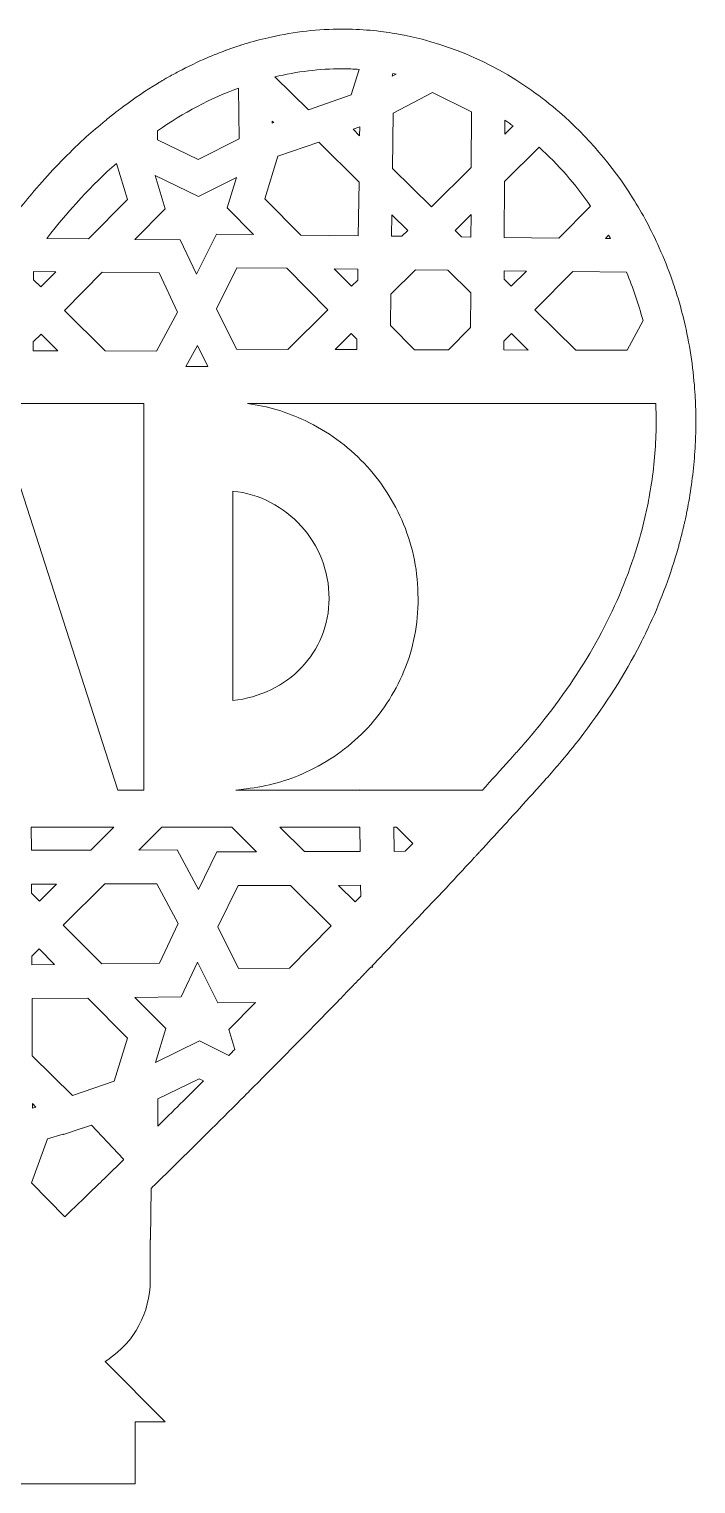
# Model space of a CAD drawing. Extents: x 56 to 944, y -938 to -62.
# Drawn here: x 543 to 944, y -938 to -62 of the extents above; entities that cross this region are included whole.
import ezdxf

# ---------------------------------------------------------------- set-up
doc = ezdxf.new("R2010")
doc.units = 0
doc.header["$MEASUREMENT"] = 0
doc.layers.add('Layer 1', color=7, linetype='Continuous', lineweight=0)

# ---------------------------------------------------------------- blocks, each defined once
blk = doc.blocks.new('Block_0')
at = {"layer": 'Layer 1'}
for points, knots in [([(944.14, -288.18), (944.1, -286.93), (944.04, -285.7), (943.96, -284.45), (943.84, -281.74), (943.65, -279.04), (943.42, -276.33), (942.26, -262.36), (939.99, -248.58), (936.61, -235.11), (936.4, -234.24), (936.19, -233.37), (935.95, -232.5), (934.96, -228.72), (933.89, -224.98), (932.73, -221.25), (931.89, -218.53), (930.99, -215.84), (930.05, -213.16), (927.74, -206.53), (925.15, -200), (922.27, -193.58), (917.58, -183.12), (912.24, -173.07), (906.25, -163.54), (894.04, -144.05), (879.2, -126.66), (862.24, -111.99), (856.86, -107.34), (851.29, -102.96), (845.52, -98.88), (820.37, -81.13), (792.43, -69.51), (763.27, -64.61), (760.96, -64.22), (758.62, -63.87), (756.29, -63.56), (753.63, -63.21), (750.96, -62.92), (748.3, -62.68), (742.71, -62.19), (737.09, -61.94), (731.44, -61.94), (731.43, -61.94), (731.43, -61.94), (731.41, -61.94), (717.14, -61.94), (702.85, -63.55), (688.68, -66.7), (683.97, -67.74), (679.27, -68.97), (674.59, -70.36), (673.41, -70.73), (672.22, -71.08), (671.04, -71.45), (670.8, -71.52), (670.58, -71.61), (670.34, -71.68), (669.8, -71.86), (669.25, -72.04), (668.69, -72.21), (667.1, -72.74), (665.53, -73.28), (663.95, -73.84), (663.95, -73.84), (663.95, -73.85), (663.94, -73.85), (663.64, -73.95), (663.33, -74.06), (663.03, -74.17), (662.55, -74.36), (662.07, -74.52), (661.6, -74.69), (661.54, -74.72), (661.48, -74.73), (661.43, -74.75), (660.89, -74.94), (660.35, -75.15), (659.82, -75.36), (656.62, -76.57), (653.44, -77.85), (650.28, -79.22), (650.28, -79.22), (650.27, -79.22), (650.27, -79.22), (644.47, -81.7), (638.72, -84.48), (633.02, -87.52), (633.02, -87.52), (633.02, -87.53), (633.02, -87.53), (630.79, -88.68), (628.59, -89.9), (626.39, -91.15), (625.91, -91.41), (625.43, -91.69), (624.96, -91.96), (624.7, -92.11), (624.45, -92.27), (624.2, -92.41), (623.57, -92.79), (622.94, -93.15), (622.31, -93.53), (622.13, -93.64), (621.94, -93.74), (621.78, -93.85), (621.41, -94.06), (621.03, -94.29), (620.67, -94.51), (620.5, -94.61), (620.35, -94.71), (620.18, -94.81), (613.42, -98.91), (606.73, -103.41), (600.19, -108.28), (599.98, -108.43), (599.77, -108.58), (599.57, -108.74), (599.19, -109.02), (598.8, -109.31), (598.42, -109.59), (598.35, -109.65), (598.28, -109.7), (598.21, -109.75), (598.21, -109.75), (597.16, -110.55), (597.16, -110.55), (596.99, -110.67), (596.84, -110.8), (596.67, -110.92), (596.28, -111.22), (595.9, -111.51), (595.51, -111.81), (595.03, -112.17), (594.57, -112.54), (594.11, -112.9), (593.9, -113.07), (593.67, -113.24), (593.46, -113.42), (593, -113.78), (592.54, -114.15), (592.06, -114.53), (591.82, -114.71), (591.58, -114.9), (591.33, -115.1), (590.88, -115.48), (590.42, -115.86), (589.96, -116.22), (589.58, -116.53), (589.21, -116.84), (588.84, -117.15), (585.02, -120.27), (581.25, -123.53), (577.52, -126.9), (575.91, -128.37), (574.3, -129.86), (572.7, -131.37), (572.68, -131.39), (572.65, -131.42), (572.61, -131.44), (563.48, -140.08), (554.62, -149.44), (546.02, -159.56), (539.11, -167.65), (532.36, -176.23), (525.83, -185.27), (525.24, -186.05), (524.68, -186.84), (524.12, -187.62), (523.58, -188.37), (523.06, -189.11), (522.52, -189.86), (518.66, -195.35), (514.84, -200.98), (511.1, -206.78), (510.95, -207.04), (510.78, -207.3), (510.62, -207.54), (507.02, -213.15), (503.48, -218.91), (500, -224.79), (496.87, -219.51), (493.71, -214.32), (490.48, -209.28), (490.08, -208.62), (489.66, -207.97), (489.24, -207.32), (485.93, -202.17), (482.56, -197.14), (479.16, -192.26), (478.81, -191.76), (478.46, -191.25), (478.09, -190.73), (477.22, -189.51), (476.37, -188.28), (475.49, -187.08), (469.91, -179.31), (464.2, -171.87), (458.36, -164.78), (448.73, -153.07), (438.76, -142.31), (428.46, -132.51), (427.83, -131.88), (427.17, -131.28), (426.53, -130.67), (425.49, -129.71), (424.47, -128.77), (423.43, -127.81), (423.19, -127.59), (422.95, -127.37), (422.71, -127.16), (422.1, -126.59), (421.48, -126.03), (420.85, -125.47), (420.47, -125.14), (420.08, -124.8), (419.7, -124.46), (419.19, -124.02), (418.69, -123.57), (418.19, -123.13), (417.81, -122.8), (417.41, -122.45), (417.04, -122.11), (416.39, -121.56), (415.76, -121.03), (415.12, -120.48), (415.12, -120.47), (415.1, -120.46), (415.09, -120.44), (414.46, -119.91), (413.81, -119.38), (413.18, -118.84), (412.68, -118.41), (412.16, -117.99), (411.64, -117.57), (411.51, -117.46), (411.37, -117.34), (411.25, -117.23), (411.11, -117.12), (410.97, -117.01), (410.83, -116.9), (410.41, -116.54), (409.99, -116.19), (409.57, -115.86), (409.12, -115.48), (408.65, -115.12), (408.19, -114.75), (407.95, -114.55), (407.72, -114.37), (407.49, -114.19), (407.06, -113.84), (406.62, -113.49), (406.19, -113.15), (405.71, -112.79), (405.25, -112.42), (404.77, -112.05), (404.67, -111.98), (404.59, -111.91), (404.49, -111.84), (404.24, -111.64), (403.97, -111.44), (403.72, -111.25), (403.43, -111.01), (403.15, -110.78), (402.85, -110.57), (402.77, -110.5), (402.7, -110.45), (402.61, -110.39), (401.62, -109.63), (400.62, -108.88), (399.61, -108.15), (399.6, -108.14), (399.57, -108.11), (399.54, -108.09), (399, -107.69), (398.45, -107.29), (397.89, -106.89), (395.37, -105.05), (392.84, -103.27), (390.31, -101.55), (386.2, -98.77), (382.07, -96.14), (377.9, -93.66), (375.13, -92), (372.35, -90.42), (369.58, -88.9), (369.09, -88.62), (368.6, -88.36), (368.09, -88.09), (362.11, -84.87), (356.05, -81.94), (349.94, -79.32), (349.94, -79.32), (349.94, -79.3), (349.94, -79.3), (349.74, -79.22), (349.53, -79.13), (349.34, -79.05), (349.11, -78.95), (348.89, -78.85), (348.66, -78.76), (348.26, -78.59), (347.85, -78.42), (347.43, -78.24), (346.31, -77.78), (345.19, -77.31), (344.07, -76.86), (343.67, -76.71), (343.28, -76.56), (342.9, -76.4), (342.81, -76.37), (342.74, -76.33), (342.64, -76.3), (342.3, -76.16), (341.95, -76.04), (341.6, -75.9), (341.39, -75.81), (341.18, -75.73), (340.97, -75.66), (340.76, -75.57), (340.55, -75.49), (340.32, -75.41), (339.86, -75.22), (339.39, -75.06), (338.91, -74.87), (338.63, -74.78), (338.35, -74.66), (338.07, -74.57), (337.96, -74.52), (337.84, -74.48), (337.73, -74.44), (337.73, -74.44), (336.43, -73.98), (336.43, -73.98), (336.23, -73.91), (336.02, -73.82), (335.83, -73.75), (335.43, -73.61), (335.04, -73.49), (334.65, -73.35), (334.54, -73.3), (334.41, -73.26), (334.28, -73.22), (333.93, -73.09), (333.58, -72.98), (333.23, -72.86), (333.05, -72.79), (332.85, -72.73), (332.66, -72.66), (331.56, -72.3), (330.46, -71.93), (329.36, -71.58), (322.73, -69.48), (316.06, -67.7), (309.38, -66.28), (302.84, -64.89), (296.3, -63.83), (289.72, -63.11), (283.17, -62.39), (276.59, -62.01), (270.02, -61.95), (270.02, -61.95), (269.77, -61.95), (269.77, -61.95), (269.37, -61.94), (268.98, -61.94), (268.57, -61.94), (266.95, -61.94), (265.32, -61.96), (263.7, -62.01), (261.57, -62.06), (259.45, -62.15), (257.32, -62.26), (256.79, -62.3), (256.24, -62.33), (255.71, -62.37), (255.27, -62.4), (254.84, -62.43), (254.39, -62.46), (254.35, -62.46), (254.31, -62.47), (254.26, -62.47), (253.98, -62.48), (253.7, -62.51), (253.44, -62.53), (253.41, -62.53), (253.39, -62.54), (253.37, -62.54), (252.62, -62.6), (251.87, -62.67), (251.12, -62.72), (250.91, -62.75), (250.69, -62.76), (250.48, -62.79), (250.32, -62.81), (250.16, -62.82), (250, -62.83), (250, -62.83), (249.99, -62.83), (249.99, -62.83), (249.61, -62.88), (249.23, -62.9), (248.84, -62.95), (248.17, -63.02), (247.48, -63.1), (246.79, -63.17), (245.95, -63.27), (245.12, -63.38), (244.28, -63.48), (243.84, -63.55), (243.37, -63.59), (242.92, -63.66), (241.7, -63.82), (240.5, -64), (239.29, -64.18), (209.24, -68.82), (180.37, -80.59), (154.48, -98.87), (149.34, -102.5), (144.37, -106.35), (139.57, -110.42), (119.59, -127.34), (102.51, -147.97), (89.05, -171.35), (86.33, -176.09), (83.8, -180.95), (81.37, -185.88), (81.37, -185.88), (79.84, -188.98), (79.84, -188.98), (79.13, -190.48), (78.43, -192.01), (77.74, -193.54), (71.34, -207.89), (66.3, -222.76), (62.66, -238.03), (60.54, -246.95), (58.89, -256.02), (57.74, -265.18), (57.26, -268.89), (56.88, -272.6), (56.58, -276.33), (56.27, -280.05), (56.04, -283.76), (55.89, -287.49), (55.73, -291.2), (55.66, -294.92), (55.66, -298.65), (55.69, -314.43), (57.11, -330.39), (59.95, -346.34), (68.48, -394.37), (89.04, -440.38), (121.25, -483.55), (125.51, -489.27), (129.99, -494.95), (134.68, -500.57), (137.94, -504.52), (141.35, -508.44), (144.84, -512.36), (147.19, -514.98), (149.55, -517.61), (151.92, -520.23), (153.81, -522.35), (155.7, -524.45), (157.61, -526.55), (162.43, -531.89), (167.28, -537.23), (172.14, -542.55), (174.19, -544.79), (176.25, -547.06), (178.32, -549.29), (180.55, -551.73), (182.81, -554.17), (185.04, -556.59), (185.04, -556.59), (184.99, -556.63), (184.99, -556.63), (184.99, -556.63), (185.08, -556.63), (185.08, -556.63), (187.17, -558.9), (189.27, -561.16), (191.36, -563.42), (192.75, -564.93), (194.15, -566.43), (195.53, -567.93), (196.67, -569.14), (197.79, -570.34), (198.93, -571.56), (199.16, -571.81), (199.42, -572.08), (199.66, -572.35), (201.1, -573.9), (202.54, -575.46), (203.99, -577), (211.99, -585.56), (219.99, -594.06), (227.93, -602.47), (229.5, -604.09), (231.02, -605.72), (232.55, -607.33), (237.28, -612.28), (241.97, -617.21), (246.67, -622.09), (247.26, -622.71), (247.84, -623.32), (248.45, -623.95), (248.9, -624.43), (249.36, -624.91), (249.82, -625.38), (250.31, -625.9), (250.82, -626.42), (251.32, -626.94), (256.91, -632.77), (262.49, -638.55), (268.03, -644.26), (268.46, -644.7), (268.88, -645.15), (269.32, -645.58), (280.64, -657.29), (291.84, -668.71), (302.77, -679.81), (306, -683.08), (309.19, -686.31), (312.36, -689.51), (313.24, -690.39), (314.11, -691.28), (314.98, -692.14), (315.29, -692.47), (315.61, -692.78), (315.92, -693.1), (316.97, -694.15), (318.02, -695.2), (319.06, -696.27), (321.88, -699.11), (324.7, -701.93), (327.49, -704.72), (341.28, -718.55), (354.57, -731.74), (367.14, -744.13), (369.41, -746.36), (371.66, -748.59), (373.88, -750.76), (373.91, -750.79), (373.94, -750.82), (373.96, -750.83), (376.39, -753.24), (378.8, -755.58), (381.18, -757.91), (381.35, -758.08), (381.53, -758.25), (381.7, -758.43), (382.37, -759.09), (383.05, -759.75), (383.71, -760.39), (383.71, -760.39), (384.03, -790.93), (384.03, -790.93), (384.03, -790.93), (384.03, -813.63), (384.03, -813.63), (384.03, -823.83), (386.61, -833.7), (391.26, -842.42), (395.94, -851.19), (402.77, -858.77), (411.25, -864.42), (411.25, -864.42), (374.99, -900.68), (374.99, -900.68), (374.99, -900.68), (393.11, -900.68), (393.11, -900.68), (393.11, -900.68), (393.11, -938.06), (393.11, -938.06), (393.11, -938.06), (606.92, -938.06), (606.92, -938.06), (606.92, -938.06), (606.92, -900.68), (606.92, -900.68), (606.92, -900.68), (625.03, -900.68), (625.03, -900.68), (625.03, -900.68), (588.78, -864.42), (588.78, -864.42), (588.78, -864.42), (590.46, -863.3), (590.46, -863.3), (606.41, -852.69), (615.96, -834.8), (615.96, -815.63), (615.96, -815.63), (615.96, -791.1), (615.96, -791.1), (615.96, -791.1), (616.15, -790.96), (616.15, -790.96), (616.15, -790.96), (616.49, -760.14), (616.49, -760.14), (616.56, -760.07), (616.63, -760), (616.7, -759.93), (617.91, -758.76), (619.11, -757.57), (620.35, -756.37), (620.74, -755.98), (621.14, -755.57), (621.55, -755.18), (624.73, -752.07), (627.98, -748.88), (631.28, -745.62), (643.74, -733.37), (656.89, -720.32), (670.58, -706.62), (671.98, -705.19), (673.43, -703.75), (674.87, -702.31), (678.46, -698.69), (682.09, -695.05), (685.75, -691.36), (687.54, -689.55), (689.36, -687.72), (691.18, -685.88), (703.43, -673.47), (716.04, -660.65), (728.82, -647.47), (729.11, -647.17), (729.42, -646.86), (729.73, -646.54), (732.53, -643.65), (735.34, -640.75), (738.15, -637.83), (739.88, -636.05), (741.6, -634.26), (743.34, -632.46), (744.07, -631.71), (744.8, -630.95), (745.53, -630.19), (746.61, -629.07), (747.69, -627.96), (748.76, -626.83), (748.76, -626.83), (749.86, -626.83), (749.86, -626.83), (749.86, -626.83), (749.3, -626.27), (749.3, -626.27), (754.01, -621.39), (758.7, -616.47), (763.42, -611.52), (763.42, -611.52), (763.47, -611.56), (763.47, -611.56), (763.47, -611.56), (763.47, -611.47), (763.47, -611.47), (774.13, -600.28), (784.86, -588.93), (795.59, -577.45), (795.82, -577.21), (796.06, -576.96), (796.29, -576.71), (796.32, -576.66), (796.36, -576.64), (796.39, -576.59), (796.63, -576.34), (796.85, -576.1), (797.09, -575.86), (801.73, -570.89), (806.36, -565.9), (810.98, -560.89), (811.36, -560.49), (811.73, -560.11), (812.09, -559.72), (812.72, -559.02), (813.37, -558.33), (814.01, -557.63), (814.21, -557.42), (814.4, -557.21), (814.58, -557), (819.03, -552.2), (823.46, -547.37), (827.87, -542.55), (829.39, -540.91), (830.9, -539.24), (832.41, -537.59), (837.66, -531.81), (842.9, -526.04), (848.11, -520.23), (850.5, -517.61), (852.84, -514.98), (855.19, -512.36), (857.97, -509.24), (860.69, -506.12), (863.33, -502.98), (868.07, -497.37), (872.61, -491.71), (876.92, -485.99), (890.18, -468.5), (901.52, -450.56), (910.92, -432.18), (912.98, -428.16), (914.96, -424.09), (916.82, -420), (923.69, -405.09), (929.28, -389.91), (933.63, -374.52), (933.87, -373.66), (934.1, -372.81), (934.33, -371.95), (934.79, -370.26), (935.24, -368.55), (935.66, -366.84), (935.83, -366.19), (935.98, -365.55), (936.14, -364.92), (936.15, -364.86), (936.16, -364.8), (936.18, -364.75), (936.26, -364.4), (936.35, -364.03), (936.43, -363.67), (936.5, -363.44), (936.54, -363.22), (936.6, -362.98), (936.65, -362.8), (936.68, -362.62), (936.74, -362.44), (936.82, -362.06), (936.91, -361.68), (936.99, -361.29), (937.02, -361.22), (937.03, -361.13), (937.06, -361.05), (937.2, -360.42), (937.36, -359.77), (937.5, -359.13), (937.59, -358.67), (937.69, -358.2), (937.79, -357.73), (938.07, -356.48), (938.34, -355.22), (938.59, -353.97), (938.6, -353.93), (938.6, -353.9), (938.62, -353.86), (938.66, -353.7), (938.69, -353.55), (938.7, -353.39), (939.19, -351.07), (939.64, -348.7), (940.06, -346.36), (941.95, -335.64), (943.23, -324.93), (943.84, -314.26), (944.04, -311.01), (944.18, -307.77), (944.25, -304.55), (944.29, -302.57), (944.34, -300.61), (944.34, -298.65), (944.34, -295.14), (944.27, -291.65), (944.14, -288.18)], [0, 0, 0, 0, 1, 1, 1, 2, 2, 2, 3, 3, 3, 4, 4, 4, 5, 5, 5, 6, 6, 6, 7, 7, 7, 8, 8, 8, 9, 9, 9, 10, 10, 10, 11, 11, 11, 12, 12, 12, 13, 13, 13, 14, 14, 14, 15, 15, 15, 16, 16, 16, 17, 17, 17, 18, 18, 18, 19, 19, 19, 20, 20, 20, 21, 21, 21, 22, 22, 22, 23, 23, 23, 24, 24, 24, 25, 25, 25, 26, 26, 26, 27, 27, 27, 28, 28, 28, 29, 29, 29, 30, 30, 30, 31, 31, 31, 32, 32, 32, 33, 33, 33, 34, 34, 34, 35, 35, 35, 36, 36, 36, 37, 37, 37, 38, 38, 38, 39, 39, 39, 40, 40, 40, 41, 41, 41, 42, 42, 42, 43, 43, 43, 44, 44, 44, 45, 45, 45, 46, 46, 46, 47, 47, 47, 48, 48, 48, 49, 49, 49, 50, 50, 50, 51, 51, 51, 52, 52, 52, 53, 53, 53, 54, 54, 54, 55, 55, 55, 56, 56, 56, 57, 57, 57, 58, 58, 58, 59, 59, 59, 60, 60, 60, 61, 61, 61, 62, 62, 62, 63, 63, 63, 64, 64, 64, 65, 65, 65, 66, 66, 66, 67, 67, 67, 68, 68, 68, 69, 69, 69, 70, 70, 70, 71, 71, 71, 72, 72, 72, 73, 73, 73, 74, 74, 74, 75, 75, 75, 76, 76, 76, 77, 77, 77, 78, 78, 78, 79, 79, 79, 80, 80, 80, 81, 81, 81, 82, 82, 82, 83, 83, 83, 84, 84, 84, 85, 85, 85, 86, 86, 86, 87, 87, 87, 88, 88, 88, 89, 89, 89, 90, 90, 90, 91, 91, 91, 92, 92, 92, 93, 93, 93, 94, 94, 94, 95, 95, 95, 96, 96, 96, 97, 97, 97, 98, 98, 98, 99, 99, 99, 100, 100, 100, 101, 101, 101, 102, 102, 102, 103, 103, 103, 104, 104, 104, 105, 105, 105, 106, 106, 106, 107, 107, 107, 108, 108, 108, 109, 109, 109, 110, 110, 110, 111, 111, 111, 112, 112, 112, 113, 113, 113, 114, 114, 114, 115, 115, 115, 116, 116, 116, 117, 117, 117, 118, 118, 118, 119, 119, 119, 120, 120, 120, 121, 121, 121, 122, 122, 122, 123, 123, 123, 124, 124, 124, 125, 125, 125, 126, 126, 126, 127, 127, 127, 128, 128, 128, 129, 129, 129, 130, 130, 130, 131, 131, 131, 132, 132, 132, 133, 133, 133, 134, 134, 134, 135, 135, 135, 136, 136, 136, 137, 137, 137, 138, 138, 138, 139, 139, 139, 140, 140, 140, 141, 141, 141, 142, 142, 142, 143, 143, 143, 144, 144, 144, 145, 145, 145, 146, 146, 146, 147, 147, 147, 148, 148, 148, 149, 149, 149, 150, 150, 150, 151, 151, 151, 152, 152, 152, 153, 153, 153, 154, 154, 154, 155, 155, 155, 156, 156, 156, 157, 157, 157, 158, 158, 158, 159, 159, 159, 160, 160, 160, 161, 161, 161, 162, 162, 162, 163, 163, 163, 164, 164, 164, 165, 165, 165, 166, 166, 166, 167, 167, 167, 168, 168, 168, 169, 169, 169, 170, 170, 170, 171, 171, 171, 172, 172, 172, 173, 173, 173, 174, 174, 174, 175, 175, 175, 176, 176, 176, 177, 177, 177, 178, 178, 178, 179, 179, 179, 180, 180, 180, 181, 181, 181, 182, 182, 182, 183, 183, 183, 184, 184, 184, 185, 185, 185, 186, 186, 186, 187, 187, 187, 188, 188, 188, 189, 189, 189, 190, 190, 190, 191, 191, 191, 192, 192, 192, 193, 193, 193, 194, 194, 194, 195, 195, 195, 196, 196, 196, 197, 197, 197, 198, 198, 198, 199, 199, 199, 200, 200, 200, 201, 201, 201, 202, 202, 202, 203, 203, 203, 204, 204, 204, 205, 205, 205, 206, 206, 206, 207, 207, 207, 208, 208, 208, 209, 209, 209, 210, 210, 210, 211, 211, 211, 212, 212, 212, 213, 213, 213, 214, 214, 214, 215, 215, 215, 216, 216, 216, 217, 217, 217, 218, 218, 218, 219, 219, 219, 220, 220, 220, 221, 221, 221, 222, 222, 222, 223, 223, 223, 224, 224, 224, 225, 225, 225, 226, 226, 226, 227, 227, 227, 228, 228, 228, 229, 229, 229, 230, 230, 230, 231, 231, 231, 232, 232, 232, 233, 233, 233, 234, 234, 234, 235, 235, 235, 236, 236, 236, 237, 237, 237, 238, 238, 238, 239, 239, 239, 240, 240, 240, 241, 241, 241, 242, 242, 242, 243, 243, 243, 244, 244, 244, 245, 245, 245, 246, 246, 246, 247, 247, 247, 248, 248, 248, 249, 249, 249, 250, 250, 250, 251, 251, 251, 252, 252, 252, 253, 253, 253, 254, 254, 254, 255, 255, 255, 256, 256, 256, 256]), ([(711.13, -87.07), (717.9, -86.26), (724.66, -85.85), (731.41, -85.85), (734.87, -85.85), (738.34, -85.96), (741.77, -86.19), (741.77, -86.19), (736.82, -101.45), (736.82, -101.45), (736.82, -101.45), (711.2, -110.52), (711.2, -110.52), (711.2, -110.52), (690.89, -90.75), (690.89, -90.75), (697.62, -89.11), (704.37, -87.9), (711.13, -87.07)], [0, 0, 0, 0, 1, 1, 1, 2, 2, 2, 3, 3, 3, 4, 4, 4, 5, 5, 5, 6, 6, 6, 6]), ([(762.07, -88.67), (762.67, -88.78), (763.3, -88.89), (763.9, -89.02), (763.9, -89.02), (761.56, -90.22), (761.56, -90.22), (761.56, -90.22), (762.07, -88.67), (762.07, -88.67)], [0, 0, 0, 0, 1, 1, 1, 2, 2, 2, 3, 3, 3, 3]), ([(669.01, -97.45), (669.01, -97.45), (669.05, -97.5), (669.05, -97.5), (669.05, -97.5), (669.49, -128.12), (669.49, -128.12), (669.49, -128.12), (644.82, -140.47), (644.82, -140.47), (644.82, -140.47), (620.36, -128.57), (620.36, -128.57), (620.36, -128.57), (620.32, -123.26), (620.32, -123.26), (636.06, -112.27), (652.39, -103.64), (669.01, -97.45)], [0, 0, 0, 0, 1, 1, 1, 2, 2, 2, 3, 3, 3, 4, 4, 4, 5, 5, 5, 6, 6, 6, 6]), ([(809.27, -111.72), (809.27, -111.72), (809.13, -145.28), (809.13, -145.28), (809.13, -145.28), (785.18, -169.04), (785.18, -169.04), (785.18, -169.04), (761.8, -145.83), (761.8, -145.83), (761.8, -145.83), (762.25, -112.48), (762.25, -112.48), (762.25, -112.48), (785.92, -100.19), (785.92, -100.19), (785.92, -100.19), (809.27, -111.72), (809.27, -111.72)], [0, 0, 0, 0, 1, 1, 1, 2, 2, 2, 3, 3, 3, 4, 4, 4, 5, 5, 5, 6, 6, 6, 6]), ([(690.29, -118.17), (690.29, -118.17), (689.42, -118.49), (689.42, -118.49), (689.42, -118.49), (689.4, -117.33), (689.4, -117.33), (689.4, -117.33), (690.29, -118.17), (690.29, -118.17)], [0, 0, 0, 0, 1, 1, 1, 2, 2, 2, 3, 3, 3, 3]), ([(742.06, -120.88), (742.06, -120.88), (741.99, -126.16), (741.99, -126.16), (741.99, -126.16), (738.1, -122.29), (738.1, -122.29), (738.1, -122.29), (742.06, -120.88), (742.06, -120.88)], [0, 0, 0, 0, 1, 1, 1, 2, 2, 2, 3, 3, 3, 3]), ([(829.33, -116.76), (830.13, -117.3), (830.93, -117.85), (831.71, -118.41), (832.57, -119.01), (833.44, -119.64), (834.29, -120.27), (834.29, -120.27), (829.3, -125.24), (829.3, -125.24), (829.3, -125.24), (829.33, -116.76), (829.33, -116.76)], [0, 0, 0, 0, 1, 1, 1, 2, 2, 2, 3, 3, 3, 4, 4, 4, 4]), ([(692.78, -138.56), (692.78, -138.56), (717.39, -130.01), (717.39, -130.01), (717.39, -130.01), (741.62, -154.07), (741.62, -154.07), (741.62, -154.07), (741.19, -186.4), (741.19, -186.4), (741.19, -186.4), (706.63, -186), (706.63, -186), (706.63, -186), (684.93, -164.07), (684.93, -164.07), (684.93, -164.07), (692.78, -138.56), (692.78, -138.56)], [0, 0, 0, 0, 1, 1, 1, 2, 2, 2, 3, 3, 3, 4, 4, 4, 5, 5, 5, 6, 6, 6, 6]), ([(829.18, -153.66), (829.18, -153.66), (849.93, -133.03), (849.93, -133.03), (861.5, -143.5), (871.91, -155.43), (880.97, -168.56), (880.97, -168.56), (861.96, -187.79), (861.96, -187.79), (861.96, -187.79), (829.02, -187.4), (829.02, -187.4), (829.02, -187.4), (829.18, -153.66), (829.18, -153.66)], [0, 0, 0, 0, 1, 1, 1, 2, 2, 2, 3, 3, 3, 4, 4, 4, 5, 5, 5, 5]), ([(595.62, -142.8), (595.62, -142.8), (602.29, -164.55), (602.29, -164.55), (602.29, -164.55), (578.83, -188.25), (578.83, -188.25), (578.83, -188.25), (553.7, -187.96), (553.7, -187.96), (567, -170.87), (581, -155.79), (595.62, -142.8)], [0, 0, 0, 0, 1, 1, 1, 2, 2, 2, 3, 3, 3, 4, 4, 4, 4]), ([(618.86, -150.14), (618.86, -150.14), (644.96, -162.84), (644.96, -162.84), (644.96, -162.84), (667.85, -151.38), (667.85, -151.38), (667.85, -151.38), (662.23, -169.64), (662.23, -169.64), (662.23, -169.64), (678.08, -185.69), (678.08, -185.69), (678.08, -185.69), (655.77, -185.42), (655.77, -185.42), (655.77, -185.42), (643.78, -209.5), (643.78, -209.5), (643.78, -209.5), (634.01, -188.87), (634.01, -188.87), (634.01, -188.87), (606.73, -188.58), (606.73, -188.58), (606.73, -188.58), (625.01, -170.13), (625.01, -170.13), (625.01, -170.13), (618.86, -150.14), (618.86, -150.14)], [0, 0, 0, 0, 1, 1, 1, 2, 2, 2, 3, 3, 3, 4, 4, 4, 5, 5, 5, 6, 6, 6, 7, 7, 7, 8, 8, 8, 9, 9, 9, 10, 10, 10, 10]), ([(761.42, -173.75), (761.42, -173.75), (770.95, -183.18), (770.95, -183.18), (770.95, -183.18), (767.39, -186.7), (767.39, -186.7), (767.39, -186.7), (761.25, -186.63), (761.25, -186.63), (761.25, -186.63), (761.42, -173.75), (761.42, -173.75)], [0, 0, 0, 0, 1, 1, 1, 2, 2, 2, 3, 3, 3, 4, 4, 4, 4]), ([(809.01, -173.66), (809.01, -173.66), (808.95, -187.19), (808.95, -187.19), (808.95, -187.19), (803.37, -187.12), (803.37, -187.12), (803.37, -187.12), (799.42, -183.19), (799.42, -183.19), (799.42, -183.19), (809.01, -173.66), (809.01, -173.66)], [0, 0, 0, 0, 1, 1, 1, 2, 2, 2, 3, 3, 3, 4, 4, 4, 4]), ([(891.84, -186.12), (892.22, -186.8), (892.59, -187.47), (892.94, -188.14), (892.94, -188.14), (889.88, -188.1), (889.88, -188.1), (889.88, -188.1), (891.84, -186.12), (891.84, -186.12)], [0, 0, 0, 0, 1, 1, 1, 2, 2, 2, 3, 3, 3, 3]), ([(545.81, -207.95), (545.81, -207.95), (559.19, -208.11), (559.19, -208.11), (559.19, -208.11), (550.14, -217.25), (550.14, -217.25), (550.14, -217.25), (545.76, -212.94), (545.76, -212.94), (545.76, -212.94), (545.81, -207.95), (545.81, -207.95)], [0, 0, 0, 0, 1, 1, 1, 2, 2, 2, 3, 3, 3, 4, 4, 4, 4]), ([(619.76, -255.83), (619.76, -255.83), (588.91, -255.74), (588.91, -255.74), (588.91, -255.74), (564.39, -231.4), (564.39, -231.4), (564.39, -231.4), (587.1, -208.41), (587.1, -208.41), (587.1, -208.41), (621.26, -208.82), (621.26, -208.82), (621.26, -208.82), (632.43, -232.33), (632.43, -232.33), (632.43, -232.33), (619.76, -255.83), (619.76, -255.83)], [0, 0, 0, 0, 1, 1, 1, 2, 2, 2, 3, 3, 3, 4, 4, 4, 5, 5, 5, 6, 6, 6, 6]), ([(655.85, -230.34), (655.85, -230.34), (668.13, -205.63), (668.13, -205.63), (668.13, -205.63), (698.16, -205.97), (698.16, -205.97), (698.16, -205.97), (722.85, -230.92), (722.85, -230.92), (722.85, -230.92), (698.78, -254.85), (698.78, -254.85), (698.78, -254.85), (667.8, -254.78), (667.8, -254.78), (667.8, -254.78), (655.85, -230.34), (655.85, -230.34)], [0, 0, 0, 0, 1, 1, 1, 2, 2, 2, 3, 3, 3, 4, 4, 4, 5, 5, 5, 6, 6, 6, 6]), ([(737.09, -216.8), (737.09, -216.8), (726.73, -206.31), (726.73, -206.31), (726.73, -206.31), (740.93, -206.47), (740.93, -206.47), (740.93, -206.47), (740.83, -213.05), (740.83, -213.05), (740.83, -213.05), (737.09, -216.8), (737.09, -216.8)], [0, 0, 0, 0, 1, 1, 1, 2, 2, 2, 3, 3, 3, 4, 4, 4, 4]), ([(760.8, -221.53), (760.8, -221.53), (775.59, -206.87), (775.59, -206.87), (775.59, -206.87), (795.02, -207.09), (795.02, -207.09), (795.02, -207.09), (808.81, -220.79), (808.81, -220.79), (808.81, -220.79), (808.71, -241.61), (808.71, -241.61), (808.71, -241.61), (795.37, -255.08), (795.37, -255.08), (795.37, -255.08), (774.95, -255.03), (774.95, -255.03), (774.95, -255.03), (760.55, -240.49), (760.55, -240.49), (760.55, -240.49), (760.8, -221.53), (760.8, -221.53)], [0, 0, 0, 0, 1, 1, 1, 2, 2, 2, 3, 3, 3, 4, 4, 4, 5, 5, 5, 6, 6, 6, 7, 7, 7, 8, 8, 8, 8]), ([(828.94, -207.48), (828.94, -207.48), (842.32, -207.62), (842.32, -207.62), (842.32, -207.62), (833.26, -216.8), (833.26, -216.8), (833.26, -216.8), (828.91, -212.46), (828.91, -212.46), (828.91, -212.46), (828.94, -207.48), (828.94, -207.48)], [0, 0, 0, 0, 1, 1, 1, 2, 2, 2, 3, 3, 3, 4, 4, 4, 4]), ([(912.53, -237.49), (912.53, -237.49), (902.89, -255.36), (902.89, -255.36), (902.89, -255.36), (898.07, -255.34), (898.07, -255.34), (898.07, -255.34), (872.04, -255.28), (872.04, -255.28), (872.04, -255.28), (847.51, -230.92), (847.51, -230.92), (847.51, -230.92), (870.24, -207.95), (870.24, -207.95), (870.24, -207.95), (902.58, -208.32), (902.58, -208.32), (906.56, -217.8), (909.87, -227.54), (912.53, -237.49)], [0, 0, 0, 0, 1, 1, 1, 2, 2, 2, 3, 3, 3, 4, 4, 4, 5, 5, 5, 6, 6, 6, 7, 7, 7, 7]), ([(740.37, -248.65), (740.37, -248.65), (740.3, -254.94), (740.3, -254.94), (740.3, -254.94), (727.19, -254.92), (727.19, -254.92), (727.19, -254.92), (736.96, -245.2), (736.96, -245.2), (736.96, -245.2), (740.37, -248.65), (740.37, -248.65)], [0, 0, 0, 0, 1, 1, 1, 2, 2, 2, 3, 3, 3, 4, 4, 4, 4]), ([(828.74, -249.87), (828.74, -249.87), (833.38, -245.19), (833.38, -245.19), (833.38, -245.19), (843.47, -255.2), (843.47, -255.2), (843.47, -255.2), (828.71, -255.17), (828.71, -255.17), (828.71, -255.17), (828.74, -249.87), (828.74, -249.87)], [0, 0, 0, 0, 1, 1, 1, 2, 2, 2, 3, 3, 3, 4, 4, 4, 4]), ([(545.62, -250.35), (545.62, -250.35), (550.26, -245.65), (550.26, -245.65), (550.26, -245.65), (560.35, -255.67), (560.35, -255.67), (560.35, -255.67), (545.6, -255.64), (545.6, -255.64), (545.6, -255.64), (545.62, -250.35), (545.62, -250.35)], [0, 0, 0, 0, 1, 1, 1, 2, 2, 2, 3, 3, 3, 4, 4, 4, 4]), ([(637.5, -265.18), (637.5, -265.18), (644.37, -252.49), (644.37, -252.49), (644.37, -252.49), (650.58, -265.18), (650.58, -265.18), (650.58, -265.18), (637.5, -265.18), (637.5, -265.18)], [0, 0, 0, 0, 1, 1, 1, 2, 2, 2, 3, 3, 3, 3]), ([(612.12, -287.49), (612.12, -287.49), (612.12, -520.23), (612.12, -520.23), (612.12, -520.23), (596.53, -520.23), (596.53, -520.23), (596.53, -520.23), (521.39, -287.49), (521.39, -287.49), (521.39, -287.49), (612.12, -287.49), (612.12, -287.49)], [0, 0, 0, 0, 1, 1, 1, 2, 2, 2, 3, 3, 3, 4, 4, 4, 4]), ([(920.28, -306.37), (919.89, -318.24), (918.63, -330.21), (916.51, -342.18), (916.51, -342.18), (916.51, -342.2), (916.51, -342.2), (915.69, -346.84), (914.75, -351.46), (913.67, -356.07), (912.07, -362.98), (910.19, -369.86), (908.01, -376.68), (896.89, -411.82), (878.44, -445.72), (852.88, -477.99), (847.99, -484.18), (842.8, -490.32), (837.36, -496.4), (835.67, -498.31), (833.96, -500.22), (832.25, -502.12), (826.82, -508.18), (821.35, -514.21), (815.86, -520.23), (815.86, -520.23), (742.05, -520.23), (742.05, -520.23), (742.05, -520.23), (741.85, -520.02), (741.85, -520.02), (741.85, -520.02), (741.85, -520.23), (741.85, -520.23), (741.85, -520.23), (667.4, -520.23), (667.4, -520.23), (667.4, -520.23), (673.71, -519.45), (673.71, -519.45), (680.1, -518.72), (686.29, -517.51), (692.29, -515.86), (698.29, -514.21), (704.09, -512.09), (709.69, -509.51), (723.2, -503.29), (734.97, -494.99), (744.99, -484.65), (755.03, -474.3), (762.89, -462.32), (768.6, -448.69), (774.3, -435.07), (777.15, -420.45), (777.15, -404.82), (777.15, -388.98), (774.25, -374.1), (768.44, -360.15), (762.63, -346.22), (754.71, -333.97), (744.69, -323.41), (734.65, -312.86), (722.82, -304.3), (709.21, -297.75), (698.25, -292.49), (686.71, -289.07), (674.59, -287.49), (674.59, -287.49), (920.17, -287.49), (920.17, -287.49), (920.28, -289.76), (920.35, -292.03), (920.38, -294.32), (920.41, -295.76), (920.42, -297.2), (920.42, -298.65), (920.42, -301.21), (920.37, -303.79), (920.28, -306.37)], [0, 0, 0, 0, 1, 1, 1, 2, 2, 2, 3, 3, 3, 4, 4, 4, 5, 5, 5, 6, 6, 6, 7, 7, 7, 8, 8, 8, 9, 9, 9, 10, 10, 10, 11, 11, 11, 12, 12, 12, 13, 13, 13, 14, 14, 14, 15, 15, 15, 16, 16, 16, 17, 17, 17, 18, 18, 18, 19, 19, 19, 20, 20, 20, 21, 21, 21, 22, 22, 22, 23, 23, 23, 24, 24, 24, 25, 25, 25, 26, 26, 26, 26]), ([(688.45, -347), (695.42, -350.7), (701.54, -355.46), (706.83, -361.26), (712.11, -367.08), (716.22, -373.72), (719.18, -381.22), (722.13, -388.72), (723.62, -396.58), (723.62, -404.82), (723.62, -412.85), (722.13, -420.45), (719.18, -427.63), (716.22, -434.8), (712.15, -441.1), (706.98, -446.48), (701.81, -451.86), (695.68, -456.29), (688.62, -459.78), (681.54, -463.26), (673.89, -465.43), (665.65, -466.27), (665.65, -466.27), (665.65, -340.21), (665.65, -340.21), (673.89, -341.05), (681.48, -343.32), (688.45, -347)], [0, 0, 0, 0, 1, 1, 1, 2, 2, 2, 3, 3, 3, 4, 4, 4, 5, 5, 5, 6, 6, 6, 7, 7, 7, 8, 8, 8, 9, 9, 9, 9]), ([(544.46, -556.48), (544.46, -556.48), (544.4, -542.55), (544.4, -542.55), (544.4, -542.55), (594.11, -542.55), (594.11, -542.55), (594.11, -542.55), (580.15, -556.38), (580.15, -556.38), (580.15, -556.38), (544.46, -556.48), (544.46, -556.48)], [0, 0, 0, 0, 1, 1, 1, 2, 2, 2, 3, 3, 3, 4, 4, 4, 4]), ([(632.15, -556.26), (632.15, -556.26), (609.2, -556.31), (609.2, -556.31), (609.2, -556.31), (623.06, -542.55), (623.06, -542.55), (623.06, -542.55), (664.99, -542.55), (664.99, -542.55), (664.99, -542.55), (679.89, -557.33), (679.89, -557.33), (679.89, -557.33), (656.14, -557.4), (656.14, -557.4), (656.14, -557.4), (645.01, -580.1), (645.01, -580.1), (645.01, -580.1), (632.15, -556.26), (632.15, -556.26)], [0, 0, 0, 0, 1, 1, 1, 2, 2, 2, 3, 3, 3, 4, 4, 4, 5, 5, 5, 6, 6, 6, 7, 7, 7, 7]), ([(708.78, -557.28), (708.78, -557.28), (693.96, -542.55), (693.96, -542.55), (693.96, -542.55), (742.13, -542.55), (742.13, -542.55), (742.13, -542.55), (742.33, -557.18), (742.33, -557.18), (742.33, -557.18), (708.78, -557.28), (708.78, -557.28)], [0, 0, 0, 0, 1, 1, 1, 2, 2, 2, 3, 3, 3, 4, 4, 4, 4]), ([(769.31, -557.11), (769.31, -557.11), (762.75, -557.12), (762.75, -557.12), (762.75, -557.12), (762.56, -542.55), (762.56, -542.55), (762.56, -542.55), (764.13, -542.55), (764.13, -542.55), (764.13, -542.55), (773.92, -552.44), (773.92, -552.44), (773.92, -552.44), (769.31, -557.11), (769.31, -557.11)], [0, 0, 0, 0, 1, 1, 1, 2, 2, 2, 3, 3, 3, 4, 4, 4, 5, 5, 5, 5]), ([(549.3, -587.04), (549.3, -587.04), (544.57, -582.26), (544.57, -582.26), (544.57, -582.26), (544.54, -576.87), (544.54, -576.87), (544.54, -576.87), (559.56, -576.85), (559.56, -576.85), (559.56, -576.85), (549.3, -587.04), (549.3, -587.04)], [0, 0, 0, 0, 1, 1, 1, 2, 2, 2, 3, 3, 3, 4, 4, 4, 4]), ([(586.79, -624.92), (586.79, -624.92), (563.65, -601.54), (563.65, -601.54), (563.65, -601.54), (588.6, -576.78), (588.6, -576.78), (588.6, -576.78), (620, -576.69), (620, -576.69), (620, -576.69), (632.86, -600.59), (632.86, -600.59), (632.86, -600.59), (621.52, -624.53), (621.52, -624.53), (621.52, -624.53), (586.79, -624.92), (586.79, -624.92)], [0, 0, 0, 0, 1, 1, 1, 2, 2, 2, 3, 3, 3, 4, 4, 4, 5, 5, 5, 6, 6, 6, 6]), ([(699.78, -627.39), (699.78, -627.39), (699.76, -627.39), (699.76, -627.39), (699.76, -627.39), (669.19, -627.74), (669.19, -627.74), (669.19, -627.74), (656.7, -602.62), (656.7, -602.62), (656.7, -602.62), (668.87, -577.77), (668.87, -577.77), (668.87, -577.77), (700.38, -577.69), (700.38, -577.69), (700.38, -577.69), (724.88, -602.02), (724.88, -602.02), (724.88, -602.02), (699.78, -627.39), (699.78, -627.39)], [0, 0, 0, 0, 1, 1, 1, 2, 2, 2, 3, 3, 3, 4, 4, 4, 5, 5, 5, 6, 6, 6, 7, 7, 7, 7]), ([(739.25, -587.51), (739.25, -587.51), (729.28, -577.62), (729.28, -577.62), (729.28, -577.62), (742.61, -577.57), (742.61, -577.57), (742.61, -577.57), (742.69, -584.02), (742.69, -584.02), (742.69, -584.02), (739.25, -587.51), (739.25, -587.51)], [0, 0, 0, 0, 1, 1, 1, 2, 2, 2, 3, 3, 3, 4, 4, 4, 4]), ([(544.73, -620.34), (544.73, -620.34), (549.17, -615.92), (549.17, -615.92), (549.17, -615.92), (558.39, -625.24), (558.39, -625.24), (558.39, -625.24), (544.75, -625.4), (544.75, -625.4), (544.75, -625.4), (544.73, -620.34), (544.73, -620.34)], [0, 0, 0, 0, 1, 1, 1, 2, 2, 2, 3, 3, 3, 4, 4, 4, 4]), ([(663.21, -664.36), (663.21, -664.36), (666.89, -676.39), (666.89, -676.39), (665.67, -677.64), (664.45, -678.87), (663.24, -680.09), (663.24, -680.09), (645.62, -671.27), (645.62, -671.27), (645.62, -671.27), (619.08, -684.2), (619.08, -684.2), (619.08, -684.2), (625.32, -663.89), (625.32, -663.89), (625.32, -663.89), (606.76, -645.12), (606.76, -645.12), (606.76, -645.12), (634.5, -644.8), (634.5, -644.8), (634.5, -644.8), (644.44, -623.8), (644.44, -623.8), (644.44, -623.8), (656.62, -648.3), (656.62, -648.3), (656.62, -648.3), (679.34, -648.05), (679.34, -648.05), (679.34, -648.05), (663.21, -664.36), (663.21, -664.36)], [0, 0, 0, 0, 1, 1, 1, 2, 2, 2, 3, 3, 3, 4, 4, 4, 5, 5, 5, 6, 6, 6, 7, 7, 7, 8, 8, 8, 9, 9, 9, 10, 10, 10, 11, 11, 11, 11]), ([(594.25, -695.51), (594.25, -695.51), (569.26, -704.2), (569.26, -704.2), (569.26, -704.2), (569.2, -704.21), (569.2, -704.21), (569.2, -704.21), (544.99, -680.17), (544.99, -680.17), (544.99, -680.17), (544.84, -645.82), (544.84, -645.82), (544.84, -645.82), (578.37, -645.44), (578.37, -645.44), (578.37, -645.44), (602.24, -669.56), (602.24, -669.56), (602.24, -669.56), (594.25, -695.51), (594.25, -695.51)], [0, 0, 0, 0, 1, 1, 1, 2, 2, 2, 3, 3, 3, 4, 4, 4, 5, 5, 5, 6, 6, 6, 7, 7, 7, 7]), ([(620.51, -722.64), (620.51, -722.64), (620.61, -706.16), (620.61, -706.16), (620.61, -706.16), (645.49, -694.04), (645.49, -694.04), (645.49, -694.04), (648.04, -695.31), (648.04, -695.31), (638.57, -704.77), (629.39, -713.9), (620.51, -722.64)], [0, 0, 0, 0, 1, 1, 1, 2, 2, 2, 3, 3, 3, 4, 4, 4, 4]), ([(545.12, -709.06), (545.12, -709.06), (547.16, -711.11), (547.16, -711.11), (547.16, -711.11), (545.13, -711.75), (545.13, -711.75), (545.13, -711.75), (545.12, -709.06), (545.12, -709.06)], [0, 0, 0, 0, 1, 1, 1, 2, 2, 2, 3, 3, 3, 3]), ([(554.2, -730.31), (554.2, -730.31), (563.56, -727.37), (563.56, -727.37), (563.56, -727.37), (563.86, -727.68), (563.86, -727.68), (563.86, -727.68), (575.07, -723.79), (575.07, -723.79), (575.07, -723.79), (575.13, -723.77), (575.13, -723.77), (575.13, -723.77), (580.59, -722.04), (580.59, -722.04), (580.59, -722.04), (599.99, -742.41), (599.99, -742.41), (599.99, -742.41), (599.99, -742.8), (599.99, -742.8), (593.6, -749.07), (587.43, -755.08), (581.52, -760.83), (575.6, -766.57), (569.93, -772.05), (564.53, -777.25), (564.53, -777.25), (544.56, -756.66), (544.56, -756.66), (544.56, -756.66), (554.2, -730.31), (554.2, -730.31)], [0, 0, 0, 0, 1, 1, 1, 2, 2, 2, 3, 3, 3, 4, 4, 4, 5, 5, 5, 6, 6, 6, 7, 7, 7, 8, 8, 8, 9, 9, 9, 10, 10, 10, 11, 11, 11, 11])]:
    blk.add_open_spline(points, degree=3, knots=knots, dxfattribs=at)

msp = doc.modelspace()

# ---------------------------------------------------------------- block references
at = {"layer": 'Layer 1'}
msp.add_blockref('Block_0', (0, 0), dxfattribs=at)

doc.saveas('drawing.dxf')
